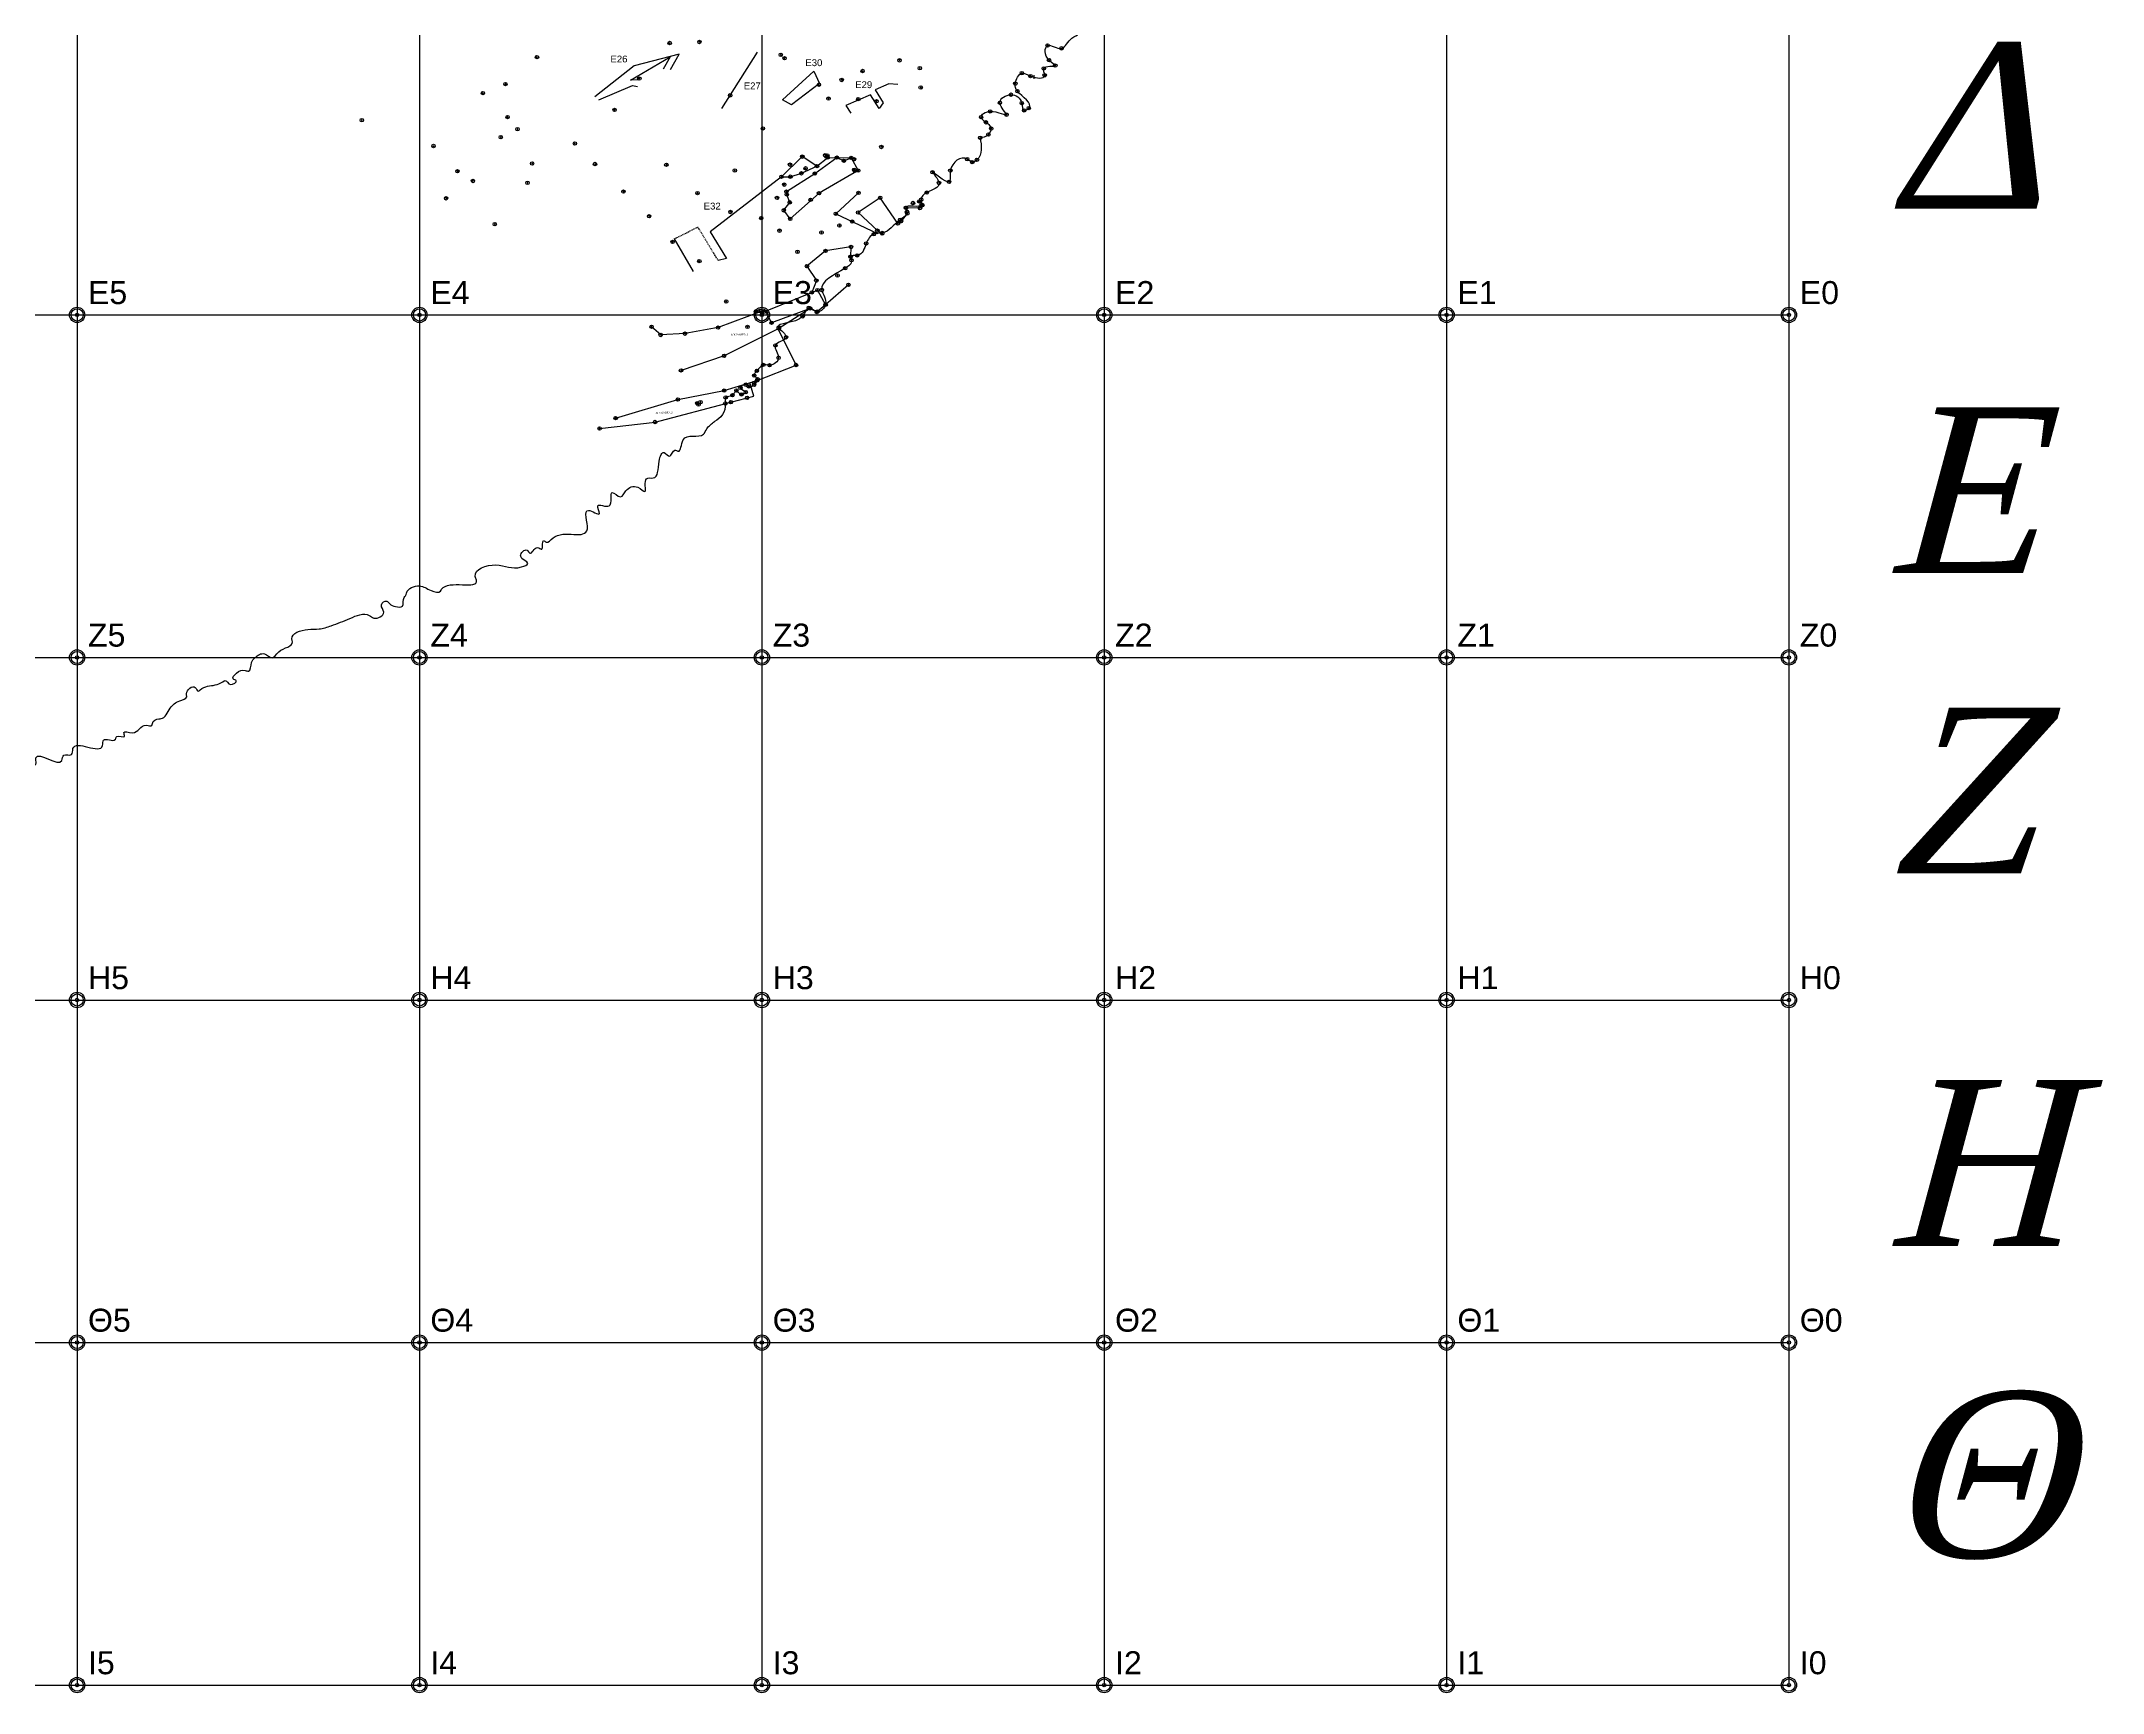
# Model space of a CAD drawing. Header units: millimetres. Extents: x 979 to 714242, y 976 to 4055134.
# Drawn here: x 713933.7 to 714234.8, y 4054511.7 to 4054752.8 of the extents above; entities that cross this region are included whole.
import ezdxf
from ezdxf.enums import TextEntityAlignment as Align

# ---------------------------------------------------------------- set-up
doc = ezdxf.new("R2010")
doc.units = ezdxf.units.MM
doc.header["$LTSCALE"] = 0.5
doc.header["$MEASUREMENT"] = 0
doc.header["$PDMODE"] = 32
doc.header["$PDSIZE"] = 0.5
doc.linetypes.add('DASHED2', pattern=[0.375, 0.25, -0.125])
doc.linetypes.add('KatAxonas', pattern=[130, 100, -15, 0, -15])
for name, color, linetype in [('__braxos_11', 7, 'Continuous'), ('AKTOGRAMMI', 255, 'Continuous'), ('Allo', 3, 'KatAxonas'), ('AREA_KYK', 4, 'Continuous'), ('AREA_NOTES', 4, 'Continuous'), ('AREA_SHM', 4, 'Continuous'), ('AREA_TXT', 4, 'Continuous'), ('Endeixeis', 61, 'Continuous'), ('kanabos', 7, 'Continuous'), ('onoma_kataskevon', 1, 'Continuous'), ('POINTS_KANABBOS_50_50', 7, 'Continuous'), ('TAX-DESC', 45, 'Continuous'), ('TAX-H', 192, 'Continuous'), ('TAX-KOD', 7, 'Continuous'), ('TAX-SHM', 7, 'Continuous')]:
    doc.layers.add(name, color=color, linetype=linetype)
doc.styles.add('gr-sdtopo1', font='gr-sdtopo1.shx', dxfattribs={"bigfont": 'BigFgrsdto1.shx'})
doc.styles.get("Standard").update_dxf_attribs({"font": 'arial.ttf'})
doc.styles.add('zzARIALzz', font='arial.ttf')
doc.styles.add('zzTIMES-Izz', font='times.ttf', dxfattribs={"oblique": 15})

# ---------------------------------------------------------------- blocks, each defined once
blk = doc.blocks.new('kanabos')
at = {"layer": 'kanabos'}
for p, q in [((713988.0959999999, 4054912.798), (713988.096, 4054712.797999999)), ((713988.0959999999, 4054912.798), (714188.096, 4054912.798)), ((714038.096, 4054912.798), (714038.0959999999, 4054712.797999999)), ((714088.096, 4054912.798), (714088.096, 4054712.797999999)), ((714138.096, 4054912.798), (714138.096, 4054712.797999999)), ((714188.096, 4054912.798), (714188.096, 4054712.797999999)), ((713988.0959999999, 4054862.798), (714188.096, 4054862.798)), ((713988.0959999999, 4054812.798), (714188.096, 4054812.798)), ((713988.0959999999, 4054762.798), (714188.096, 4054762.798)), ((713988.0959999999, 4054712.798), (714188.096, 4054712.798))]:
    blk.add_line(p, q, dxfattribs=at)
blk = doc.blocks.new('blk_SHMEIO_3-Lay')
at = {"layer": 'TAX-SHM'}
blk.add_point((0, 0), dxfattribs=at)
at = {"layer": 'TAX-DESC', "style": 'gr-sdtopo1'}
blk.add_attdef('DESC', (1.115307688236918, -0.3373385483951488), '', height=0.5, dxfattribs=at)
at = {"layer": 'TAX-H', "style": 'gr-sdtopo1'}
blk.add_attdef('H', (0, -1.7), '', height=1, dxfattribs=at)
at = {"layer": 'TAX-KOD', "style": 'gr-sdtopo1'}
blk.add_attdef('KOD', (0, 0.7000000000000002), '', height=1, dxfattribs=at)
blk = doc.blocks.new('blk_KOR-IDIOKT_4-Lay')
at = {"layer": 'AREA_KYK', "linetype": 'ByBlock', "lineweight": -2}
blk.add_circle((0, 0), 1, dxfattribs=at)
at = {"layer": 'AREA_SHM'}
blk.add_point((0, 0), dxfattribs=at)
at = {"layer": 'AREA_NOTES', "style": 'zzARIALzz'}
blk.add_attdef('KTT', (1.414213562373095, -3.414213562373095), '', height=1.5, dxfattribs=at)
at = {"layer": 'AREA_TXT', "style": 'zzARIALzz'}
blk.add_attdef('AA', (1.414213562373095, 1.414213562373095), '', height=3, dxfattribs=at)

msp = doc.modelspace()

# ---------------------------------------------------------------- linework, layer by layer
at = {"layer": '__braxos_11'}
msp.add_line((714078.7209797029, 4054747.285095999), (714078.7221612842, 4054747.825094706), dxfattribs=at)
at = {"layer": 'AKTOGRAMMI'}
msp.add_open_spline([(714070.8521632402, 4054738.694305207), (714071.291085431, 4054738.778811363), (714072.0491047313, 4054738.924753625), (714072.7438304119, 4054740.180646311), (714071.7595499823, 4054740.891029926), (714070.5201371445, 4054741.842207081), (714072.6092621934, 4054743.111073761), (714075.7942325018, 4054741.194664315), (714072.8534781247, 4054743.997969471), (714075.4793775809, 4054745.443124706), (714077.0848918947, 4054744.2985817), (714076.9958560623, 4054742.369505709), (714079.0476122154, 4054743.579042424), (714076.3036901351, 4054744.922601789), (714075.7881901471, 4054746.743504901), (714076.7780833774, 4054748.590222199), (714078.260390012, 4054747.453823428), (714080.8521872327, 4054747.147208076), (714079.5642571133, 4054749.352848767), (714082.7198307398, 4054748.958780214), (714080.2412093532, 4054750.077331443), (714080.1918964029, 4054753.099192101), (714083.1091705778, 4054750.914782881), (714083.7571663646, 4054753.349647901), (714086.0824426566, 4054753.791621471), (714083.8111262963, 4054757.465563913), (714086.695337877, 4054755.140142854), (714088.8881591642, 4054756.760940142), (714085.4872724282, 4054758.700903967), (714090.0124561461, 4054758.52957702), (714086.9823304084, 4054761.967148053), (714091.2080629657, 4054759.855494618), (714089.6120799332, 4054763.833111373), (714094.4219443543, 4054761.944266662), (714089.61648643, 4054767.111565277), (714096.4268990342, 4054764.259586615), (714093.9729356061, 4054766.913024693), (714094.902255081, 4054768.633533565), (714096.5528368406, 4054766.903426267), (714094.9590108042, 4054769.676413583), (714097.335112153, 4054771.173789911), (714100.8356343616, 4054768.4312176), (714099.037988755, 4054774.15103284), (714101.5471111337, 4054770.768966192), (714102.184325516, 4054773.893004886), (714104.4174159085, 4054773.005062583), (714104.8227023322, 4054775.44535311), (714100.3330153251, 4054773.439600063), (714103.290965661, 4054776.792133841), (714104.3568505909, 4054778.930840342), (714105.9512509397, 4054777.646400236), (714106.6297818718, 4054779.778193023), (714107.6698836618, 4054781.94163038), (714109.8593122909, 4054783.425386224), (714112.8438582378, 4054783.764556015), (714111.6833539344, 4054785.557841893), (714113.8832431909, 4054786.893292147), (714116.681967094, 4054785.142415571), (714115.1957015565, 4054787.159097207), (714117.1665407406, 4054787.3925275), (714118.6518762811, 4054787.128296704), (714119.380355659, 4054789.479287207), (714121.118169301, 4054787.176945029), (714120.7590743086, 4054790.203845704), (714123.5665023463, 4054789.006939294), (714122.2849375937, 4054791.836738586), (714123.9035243276, 4054794.076752048), (714125.9624854536, 4054790.804461312), (714127.0130153414, 4054794.09279156), (714124.7051051669, 4054795.417618946), (714127.119110728, 4054796.113317355), (714129.9829547101, 4054797.972515648), (714125.7604267129, 4054798.982712246), (714129.5181555372, 4054801.591291548), (714131.2470166342, 4054800.633674342), (714133.4570838177, 4054800.802870754), (714133.1990552009, 4054799.35292863), (714134.4175812104, 4054797.461954796), (714134.573580352, 4054801.512827018), (714134.2423286091, 4054803.307430521), (714134.6187981755, 4054803.587241449), (714134.8811816489, 4054803.788442265)], degree=3, knots=[0, 0, 0, 0, 1.304886968253565, 2.253541805329039, 3.466291573395326, 4.497508814876545, 6.05752484065567, 8.491144572792052, 10.47149933942578, 12.46316522509504, 14.45979363326992, 15.58463540007941, 16.33509392680986, 19.31445375747537, 20.45221735321882, 22.25114203189009, 23.58182907247114, 25.6662860761056, 26.68362623525371, 28.40635923829515, 29.61380447499423, 31.76706920574223, 33.83315850688249, 35.97993888659931, 37.19892288992502, 39.63737014180879, 41.83431370076043, 43.25738959526072, 45.32021871980884, 47.3886889276458, 49.36024922354101, 51.443402842682, 53.43379024239102, 55.6688293918669, 58.45821570389706, 61.73163303140407, 63.76165593774203, 64.77927521783356, 65.92006485682343, 67.56457086178715, 69.55593044784263, 72.32180029296072, 75.01680029314485, 76.70879349621032, 78.58992852571528, 80.57218229335268, 81.35786989072109, 84.04287287033759, 86.81975025319315, 89.04426570615624, 90.07029592008676, 91.05246952969229, 94.20187772814306, 97.8614471019065, 99.4913826832731, 100.3541949455357, 102.7834040762229, 104.5933634680868, 105.7631484910098, 106.7892440030155, 108.9138587917459, 110.2102649777535, 111.5967115147521, 113.1812145915403, 114.538994028811, 117.0714065522528, 118.4436349759852, 121.0087002763723, 122.9268162791692, 124.7864533404559, 125.9775608083149, 128.9236139309152, 130.9238779132507, 133.375591192042, 137.0535911920079, 137.4707937805685, 139.4630942098111, 139.7191898951681, 143.8719720951, 144.2768733180065, 145.1691376897106, 145.1691376897106, 145.1691376897106, 145.1691376897106], dxfattribs=at)
for points in [[(714070.8521970902, 4054738.700209977), (714070.3935685707, 4054735.472009723), (714069.712199951, 4054735.139916657), (714068.955236462, 4054735.57962824), (714066.5017362968, 4054733.904525574), (714066.3126905565, 4054732.250780821), (714063.8953940193, 4054733.664113568), (714064.8513266612, 4054732.097204896), (714063.0602996792, 4054730.69968876), (714062.2390539395, 4054729.657571475), (714062.3199736006, 4054728.91298165), (714059.9967650743, 4054728.481657939), (714060.1672775648, 4054727.909141135), (714059.1750669973, 4054726.733727085), (714056.555375142, 4054724.803613984), (714055.3286093432, 4054724.618026607), (714054.2031378625, 4054723.27158762), (714052.9046128606, 4054721.521635958), (714051.9511411679, 4054721.341992613), (714052.0617487966, 4054720.821064641), (714051.1371891582, 4054719.647736692), (714047.7410102962, 4054716.479461272), (714048.2824085886, 4054714.368779419), (714047.1054311157, 4054713.343718919), (714045.8377346084, 4054713.880052367), (714044.941972753, 4054712.635684376), (714041.4514341727, 4054711.00305906), (714042.5108938385, 4054709.57051614), (714040.9506872687, 4054708.390048241), (714041.4191893232, 4054706.579686448), (714040.1079129195, 4054705.494920024), (714039.1886399277, 4054705.54941008), (714038.2587580895, 4054704.686734146), (714037.8605306973, 4054703.980849634), (714038.3594096736, 4054703.464754907), (714037.849681112, 4054702.933434106), (714037.8377568936, 4054702.625531828), (714037.062671754, 4054702.407531768), (714036.6411822042, 4054702.661670627), (714035.8510211143, 4054702.187643779), (714036.6204377487, 4054701.556921937), (714036.0071847555, 4054701.229102222), (714035.2598888222, 4054701.802546891), (714034.6704205004, 4054701.108946792), (714033.6917573847, 4054700.795668153), (714033.6459603342, 4054699.906551945), (714032.07, 4054697.283), (714032.0356706637, 4054697.266727656)], [(713715.941, 4054522.72), (713716.202, 4054523.037), (713716.171, 4054523.837), (713717.533, 4054525.296), (713718.444, 4054525.841), (713720.006, 4054527.206), (713720.697, 4054528.204), (713722.157, 4054528.696), (713723.257, 4054528.927), (713723.473, 4054530.179), (713724.675, 4054530.875), (713726.092, 4054531.34), (713726.095, 4054532.017), (713727.711, 4054533.399), (713728.855, 4054533.888), (713729.523, 4054533.721), (713731.675, 4054535.048), (713732.39, 4054535.042), (713733.82, 4054535.332), (713733.672, 4054535.447), (713734.92, 4054536.01), (713734.565, 4054536.467), (713734.921, 4054537.355), (713735.838, 4054537.824), (713736.357, 4054537.755), (713736.753, 4054538.113), (713739.076, 4054539.991), (713741.176, 4054541.439), (713741.665, 4054540.692), (713742.002, 4054541.036), (713744.626, 4054543.011), (713745.32, 4054543.357), (713745.705, 4054543.243), (713745.953, 4054543.443), (713746.608, 4054544.529), (713747.873, 4054545.591), (713749.053, 4054546.241), (713749.714, 4054547.404), (713750.028, 4054547.162), (713750.561, 4054547.657), (713751.869, 4054548.378), (713751.738, 4054548.722), (713754.986, 4054550.141), (713756.314, 4054550.696), (713757.075, 4054551.301), (713757.146, 4054552.101), (713758.562, 4054552.071), (713758.806, 4054552.386), (713759.453, 4054552.547), (713759.585, 4054552.925), (713763.229, 4054554.835), (713763.556, 4054554.556), (713764.027, 4054554.848), (713763.921, 4054555.084), (713763.611, 4054555.576), (713765.532, 4054557.148), (713765.88, 4054557.053), (713766.186, 4054557.17), (713767.558, 4054557.23), (713769.272, 4054558.535), (713769.322, 4054558.232), (713770.928, 4054559.007), (713773.328, 4054560.691), (713774.766, 4054562.631), (713776.169, 4054563.058), (713779.773, 4054563.537), (713780.444, 4054564.199), (713782.172, 4054564.337), (713782.728, 4054564.376), (713782.983, 4054564.355), (713782.921, 4054564.698), (713783.562, 4054565.615), (713785.17, 4054566.173), (713786.485, 4054566.903), (713787.115, 4054566.699), (713787.442, 4054567.064), (713788.24, 4054567.452), (713788.103, 4054567.78), (713788.627, 4054569.049), (713789.954, 4054569.369), (713791.686, 4054569.734), (713792.562, 4054569.838), (713792.608, 4054571.635), (713795.501, 4054572.762), (713795.83, 4054572.552), (713796.334, 4054572.25), (713798.188, 4054572.329), (713800.069, 4054573.227), (713800.23, 4054573.515), (713801.305, 4054574.317), (713802.876, 4054575.039), (713804.611, 4054575.726), (713804.652, 4054576.171), (713804.516, 4054577.072), (713807.026, 4054578.491), (713806.717, 4054578.865), (713808.762, 4054580.168), (713809.647, 4054579.422), (713812.247, 4054581.167), (713811.827, 4054581.375), (713812.234, 4054582.847), (713813.837, 4054584.341), (713814.107, 4054584.513), (713814.919, 4054583.795), (713815.665, 4054584.796), (713816.65, 4054584.615), (713817.531, 4054585.451), (713818.173, 4054585.978), (713818.61, 4054586.581), (713818.413, 4054587.068), (713819.548, 4054587.899), (713820.039, 4054588.615), (713819.719, 4054589.197), (713821.1, 4054589.742), (713822.15, 4054589.086), (713823.03, 4054589.666), (713823.427, 4054589.896), (713824.308, 4054590), (713824.144, 4054590.954), (713824.64, 4054591.338), (713824.914, 4054591.712), (713824.656, 4054592.07), (713824.689, 4054592.65), (713825.644, 4054593.684), (713827.353, 4054593.86), (713828.893, 4054594.62), (713828.93, 4054594.854), (713829.929, 4054595.598), (713831.012, 4054595.733), (713831.098, 4054596.036), (713832.643, 4054597.126), (713833.471, 4054597.555), (713833.735, 4054597.854), (713835.066, 4054597.712), (713835.655, 4054597.958), (713836.16, 4054598.864), (713837.213, 4054599.19), (713838.849, 4054599.914), (713839.74, 4054599.477), (713840.379, 4054599.854), (713841.366, 4054601.223), (713842.437, 4054601.509), (713842.923, 4054601.819), (713843.141, 4054601.695), (713844.963, 4054602.142), (713846.279, 4054601.451), (713847.635, 4054600.749), (713847.818, 4054600.999), (713849.333, 4054603.611), (713850.714, 4054603.506), (713852.168, 4054604.351), (713853.657, 4054605.706), (713855.57, 4054607.367), (713855.285, 4054608.183), (713858.552, 4054608.352), (713859.859, 4054608.878), (713860.117, 4054609.192), (713861.298, 4054609.617), (713861.45, 4054610.28), (713861.126, 4054610.821), (713862.016, 4054611.4), (713863.055, 4054611.659), (713863.291, 4054611.639), (713865.107, 4054612.21), (713864.735, 4054613.01), (713864.748, 4054614.181), (713867.134, 4054614.011), (713867.078, 4054614.243), (713868.349, 4054614.835), (713869.296, 4054615.379), (713870.686, 4054615.445), (713871.57, 4054615.778), (713872.195, 4054616.004), (713872.483, 4054615.715), (713872.78, 4054615.928), (713872.834, 4054617.071), (713872.776, 4054617.967), (713875.166, 4054619.435), (713877.848, 4054619.925), (713879.096, 4054619.81), (713880.363, 4054620.634), (713881.647, 4054620.995), (713881.923, 4054621.557), (713884.405, 4054621.906), (713884.326, 4054622.381), (713886.184, 4054622.688), (713886.268, 4054623.408), (713887.048, 4054624.292), (713887.534, 4054625.272), (713889.878, 4054625.38), (713889.698, 4054626.073), (713892.633, 4054626.452), (713892.155, 4054627.509), (713892.933, 4054628.275), (713895.483, 4054630.281), (713899.076, 4054629.599), (713900.032, 4054631.031), (713901.006, 4054632.31), (713901.898, 4054633.063), (713904.091, 4054633.68), (713904.68, 4054634.942), (713906.631, 4054635.307), (713908.986, 4054635.843), (713909.199, 4054636.683), (713910.632, 4054636.894), (713910.833, 4054639.136), (713915.875, 4054638.672), (713917.719, 4054641.486), (713922.085, 4054641.184), (713922.448, 4054642.958), (713923.961, 4054643.072), (713924.49, 4054643.398), (713925.783, 4054643.744), (713926.259, 4054643.706), (713927.472, 4054644.691), (713928.944, 4054646.034), (713929.515, 4054647.581), (713933.007, 4054647.451), (713932.931, 4054647.775), (713932.959, 4054648.183), (713936.748, 4054647.807), (713937.034, 4054648.56), (713938.17, 4054648.651), (713938.369, 4054649.526), (713942.689, 4054649.968), (713942.834, 4054650.768), (713944.556, 4054650.901), (713944.767, 4054651.304), (713945.899, 4054651.32), (713945.812, 4054651.874), (713947.01, 4054651.843), (713949.088, 4054652.941), (713949.893, 4054652.929), (713949.961, 4054653.216), (713950.928, 4054653.897), (713951.237, 4054653.904), (713952.573, 4054655.425), (713953.951, 4054656.505), (713954.979, 4054657.082), (713954.941, 4054657.544), (713956.228, 4054658.444), (713956.663, 4054657.918), (713956.952, 4054658.118), (713959.125, 4054658.82), (713960.255, 4054659.295), (713960.594, 4054659.47), (713961.377, 4054658.889), (713962.214, 4054659.448), (713961.782, 4054659.698), (713962.235, 4054660.533), (713963.527, 4054660.941), (713963.986, 4054660.85), (713964.456, 4054662.087), (713964.954, 4054662.812), (713966.322, 4054663.369), (713967.435, 4054662.79), (713968.423, 4054663.666), (713970.412, 4054665.135), (713970.335, 4054665.535), (713972.656, 4054666.934), (713974.322, 4054666.994), (713976.078, 4054667.469), (713978.806, 4054668.54), (713981.634, 4054668.973), (713982.319, 4054668.588), (713983.757, 4054669.446), (713983.426, 4054670.507), (713984.216, 4054671.078), (713984.601, 4054670.703), (713985.492, 4054670.259), (713986.5, 4054670.334), (713986.743, 4054671.602), (713986.947, 4054671.833), (713987.071, 4054672.241), (713988.973, 4054673.275), (713990.668, 4054672.601), (713992.051, 4054672.523), (713992.213, 4054672.784), (713997.293, 4054674.121), (713997.123, 4054674.67), (714000.115, 4054676.343), (714003.874, 4054676.05), (714004.783, 4054676.567), (714003.747, 4054677.651), (714004.702, 4054678.491), (714005.09, 4054678.064), (714006.209, 4054678.871), (714006.849, 4054678.635), (714007.083, 4054679.895), (714007.475, 4054679.676), (714008.479, 4054680.28), (714013.498, 4054681.606), (714013.639, 4054684.309), (714015.247, 4054683.842), (714015.008, 4054684.989), (714016.66, 4054684.962), (714017.134, 4054686.909), (714018.329, 4054686.302), (714019.116, 4054687.151), (714020.878, 4054687.672), (714021.894, 4054687.063), (714022.147, 4054688.929), (714023.083, 4054689.041), (714023.976, 4054691.491), (714024.725, 4054692.757), (714025.52, 4054692.218), (714026.278, 4054693.112), (714026.724, 4054692.964), (714027.465, 4054694.594), (714030.456, 4054695.437), (714030.945, 4054696.217), (714032.07, 4054697.283)]]:
    msp.add_spline(points, degree=3, dxfattribs=at)
at = {"layer": 'Allo'}
for p, q in [((714047.0276223612, 4054734.563600252), (714048.5951905474, 4054735.838972348)), ((714048.2263730029, 4054736.140898861), (714048.4242984904, 4054735.931971836)), ((714048.5345059521, 4054736.104237084), (714048.2263730029, 4054736.140898861)), ((714048.4242984904, 4054735.931971836), (714048.5345059521, 4054736.104237084)), ((714048.5951905474, 4054735.838972348), (714052.0323872399, 4054735.752903205)), ((714026.181, 4054723.922), (714028.956, 4054719.158)), ((714051.992055695, 4054722.754720472), (714051.9380561206, 4054721.340657868)), ((714032.5883861114, 4054710.995117983), (714027.7569196126, 4054710.105035136)), ((714037.7867184228, 4054701.001206738), (714037.2025923015, 4054702.949917599))]:
    msp.add_line(p, q, dxfattribs=at)
at = {"layer": 'Allo', "ltscale": 0.4500557285060917}
for p, q in [((714053.0885304259, 4054730.644299622), (714049.764656174, 4054727.603307521)), ((714049.764656174, 4054727.603307521), (714055.8480953436, 4054724.725039244))]:
    msp.add_line(p, q, dxfattribs=at)
at = {"layer": 'Allo', "linetype": 'DASHED2'}
for p in [(714026.181, 4054723.922), (714032.6, 4054720.761)]:
    msp.add_line(p, (714029.625516535, 4054725.665520465), dxfattribs=at)
at = {"layer": 'Allo', "linetype": 'Continuous', "ltscale": 0.1800222914024367}
for points in [[(714025.622, 4054748.664), (714026.8898467906, 4054750.89199977), (714020.327, 4054749.198), (714014.6, 4054744.687)], [(714021.006, 4054747.133), (714019.784, 4054747.114), (714025.6, 4054750.495), (714024.574, 4054748.692)], [(714038.302, 4054751.199), (714033.086, 4054742.97)], [(714015.191, 4054744.239), (714020.075, 4054746.329), (714020.825, 4054746.2)], [(714041.8322115382, 4054733.010640699), (714031.435, 4054724.984), (714033.813, 4054721.063), (714032.6, 4054720.761)]]:
    msp.add_lwpolyline(points, dxfattribs=at)
msp.add_lwpolyline([(714046.554, 4054748.429), (714047.377, 4054746.634), (714043.283, 4054743.5), (714042.005, 4054744.212)], close=True, dxfattribs=at)
at = {"layer": 'Allo', "ltscale": 0.1800222914024367}
msp.add_lwpolyline([(714058.825, 4054746.452), (714057.504, 4054746.558), (714055.5, 4054745.677), (714056.7, 4054743.801), (714056.111, 4054742.948), (714054.832, 4054744.961), (714051.244, 4054743.426), (714051.957, 4054742.31)], dxfattribs=at)
at = {"layer": 'Allo', "ltscale": 0.4500557285060917}
for points in [[(714044.8825334008, 4054735.943331875), (714041.8322115382, 4054733.010640699), (714043.1326943464, 4054733.015976023), (714044.7519514463, 4054733.508163431), (714047.0276223612, 4054734.563600252)], [(714052.0323872399, 4054735.752903205), (714053.0394414235, 4054733.905845309), (714047.32485402, 4054730.597831432), (714043.1218025247, 4054726.848895566), (714042.1701857997, 4054728.109023578), (714043.0521605285, 4054729.271282404), (714042.6131740529, 4054730.43941462), (714042.5585372294, 4054730.836438319), (714046.7004850539, 4054733.464968748), (714049.9345966796, 4054735.805863234), (714050.9588516601, 4054735.339538524)]]:
    msp.add_lwpolyline(points, close=True, dxfattribs=at)
for points in [[(714061.968241218, 4054729.411529873), (714062.4222886907, 4054728.865183928), (714062.07097814, 4054728.408104178), (714060.024406149, 4054728.482643323), (714060.2179937558, 4054727.646451456), (714059.3126964597, 4054726.514293425), (714058.8550105942, 4054726.176282112), (714056.2647230732, 4054729.936576324), (714053.0304501913, 4054727.795053285), (714055.84350556, 4054725.141391571), (714056.5525242584, 4054724.719181334)], [(714051.992055695, 4054722.754720472), (714048.2878907877, 4054722.182455374), (714045.5664228369, 4054719.956214554), (714046.9321932807, 4054717.850066626), (714046.2710586623, 4054716.128372688)], [(714051.6169365449, 4054717.229659058), (714048.2908257665, 4054714.324471957), (714046.9980360917, 4054713.260009249), (714046.0394228282, 4054713.787825136), (714041.4493346466, 4054710.864060528), (714033.4535059142, 4054706.863892047), (714027.1731869467, 4054704.738594027)], [(714039.2595615503, 4054713.290204749), (714047.0991685251, 4054716.460378795), (714048.2908257665, 4054714.324471957)], [(714046.0394228282, 4054713.787825136), (714040.4010434235, 4054711.69713346), (714039.5350182238, 4054713.401593701)], [(714017.6192038856, 4054697.777202811), (714026.7175310585, 4054700.48930212), (714033.4723975584, 4054701.794610727), (714038.2871017084, 4054703.285809223), (714043.9728174945, 4054705.528291106), (714041.3469199629, 4054710.812824314)], [(714027.7569196126, 4054710.105035136), (714024.203023891, 4054709.908662539), (714022.873565563, 4054711.111907133)], [(714038.8514545402, 4054713.357707846), (714032.5883861114, 4054710.995117983)], [(714039.2595615503, 4054713.290204749), (714038.8514545402, 4054713.357707846)], [(714015.2706841812, 4054696.262674436), (714023.3849888216, 4054697.207380847), (714034.454434236, 4054700.107400022), (714037.7867184228, 4054701.001206738)]]:
    msp.add_lwpolyline(points, dxfattribs=at)
at = {"layer": 'POINTS_KANABBOS_50_50'}
for centre in [(713938.9738448195, 4054712.836950097), (713988.9738448192, 4054712.836950096), (714038.9738448192, 4054712.836950096), (714088.9738448196, 4054712.836950096), (714138.9738448196, 4054712.836950096), (714188.9738448194, 4054712.836950099), (713938.9738448195, 4054662.836950097), (713988.9738448195, 4054662.836950096), (714038.9738448196, 4054662.836950096), (714088.9738448196, 4054662.836950096), (714138.9738448196, 4054662.836950096), (714188.9738448196, 4054662.836950096), (713938.9738448195, 4054612.836950097), (713988.9738448195, 4054612.836950096), (714038.9738448195, 4054612.836950096), (714088.9738448196, 4054612.836950096), (714138.9738448196, 4054612.836950096), (714188.9738448196, 4054612.836950096), (713938.9738448195, 4054562.836950097), (713988.9738448195, 4054562.836950097), (714038.9738448195, 4054562.836950096), (714088.9738448196, 4054562.836950096), (714138.9738448196, 4054562.836950096), (714188.9738448196, 4054562.836950096), (713938.9738448195, 4054512.836950097), (713988.9738448196, 4054512.836950095), (714038.9738448195, 4054512.836950095), (714088.9738448196, 4054512.836950095), (714138.9738448196, 4054512.836950095), (714188.9738448196, 4054512.836950096)]:
    msp.add_circle(centre, 0.8930786220053535, dxfattribs=at)

# ---------------------------------------------------------------- block references
at = {"layer": 'AREA_SHM', "xscale": 1.119008732385416, "yscale": 1.119008732385416, "zscale": 1.119008732385416}
for p, values in [((713938.9738448192, 4054712.836950096), {'AA': 'Ε5'}), ((713988.9738448192, 4054712.836950098), {'AA': 'Ε4'}), ((714038.9738448192, 4054712.836950098), {'AA': 'Ε3'}), ((714088.9738448196, 4054712.836950095), {'AA': 'Ε2'}), ((714138.9738448192, 4054712.836950098), {'AA': 'Ε1'}), ((714188.9738448194, 4054712.836950095), {'AA': 'Ε0'}), ((713938.9738448195, 4054662.836950096), {'AA': 'Ζ5'}), ((713988.9738448195, 4054662.836950095), {'AA': 'Ζ4'}), ((714038.9738448196, 4054662.836950095), {'AA': 'Ζ3'}), ((714088.9738448196, 4054662.836950095), {'AA': 'Ζ2'}), ((714138.9738448196, 4054662.836950095), {'AA': 'Ζ1'}), ((714188.9738448196, 4054662.836950095), {'AA': 'Ζ0'}), ((713938.9738448195, 4054612.836950096), {'AA': 'Η5'}), ((713988.9738448195, 4054612.836950095), {'AA': 'Η4'}), ((714038.9738448195, 4054612.836950095), {'AA': 'Η3'}), ((714088.9738448196, 4054612.836950095), {'AA': 'Η2'}), ((714138.9738448196, 4054612.836950095), {'AA': 'Η1'}), ((714188.9738448196, 4054612.836950095), {'AA': 'Η0'}), ((713938.9738448195, 4054562.836950096), {'AA': 'Θ5'}), ((713988.9738448196, 4054562.836950096), {'AA': 'Θ4'}), ((714038.9738448195, 4054562.836950095), {'AA': 'Θ3'}), ((714088.9738448196, 4054562.836950095), {'AA': 'Θ2'}), ((714138.9738448196, 4054562.836950095), {'AA': 'Θ1'}), ((714188.9738448196, 4054562.836950095), {'AA': 'Θ0'}), ((713938.9738448195, 4054512.836950096), {'AA': 'Ι5'}), ((713988.9738448196, 4054512.836950094), {'AA': 'Ι4'}), ((714038.9738448195, 4054512.836950094), {'AA': 'Ι3'}), ((714088.9738448196, 4054512.836950094), {'AA': 'Ι2'}), ((714138.9738448196, 4054512.836950094), {'AA': 'Ι1'}), ((714188.9738448196, 4054512.836950095), {'AA': 'Ι0'})]:
    msp.add_blockref('blk_KOR-IDIOKT_4-Lay', p, dxfattribs=at).add_auto_attribs(values)
at = {"layer": 'kanabos'}
for p in [(-199.122155180783, 0.03895009867846966), (0.8778448193334043, 0.03895009867846966), (-199.1221551805502, -199.9610499027185), (0.877844819566235, -199.9610499041155)]:
    msp.add_blockref('kanabos', p, dxfattribs=at)
at = {"layer": 'TAX-SHM', "xscale": 0.062475, "yscale": 0.062475, "zscale": 0.062475, "rotation": 284.5704941548227}
for p, values in [((714029.8598408741, 4054752.680339799), {'KOD': '4238', 'H': '3.815'}), ((714006.1341867736, 4054750.472651978), {'KOD': '4451', 'H': '8.999'}), ((714025.5058876635, 4054752.525016137), {'KOD': '4440', 'H': '4.761'}), ((714041.737417106, 4054750.797850261), {'KOD': '3666', 'H': '0.463'}), ((714042.2989155916, 4054750.303198414), {'KOD': '4243', 'H': '0.416'}), ((714059.0825255425, 4054750.001773437), {'KOD': '4252', 'H': '-3.498'}), ((714080.7071888382, 4054752.163432609), {'KOD': '1398', 'H': '-8.712'}), ((714080.9122472634, 4054750.019053668), {'KOD': '1399', 'H': '-8.680'}), ((714082.7307432303, 4054751.748144012), {'KOD': '1397', 'H': '-8.663'}), ((714021.0795241403, 4054747.33763954), {'KOD': '4441', 'H': '5.214'}), ((714050.6352228634, 4054747.130328252), {'KOD': '4241', 'H': '-2.085'}), ((714053.6892526979, 4054748.442845595), {'KOD': '4244', 'H': '-2.354'}), ((714062.0517309634, 4054748.862085687), {'KOD': '4255', 'H': '-4.588'}), ((714075.988905652, 4054746.600540485), {'KOD': '1405', 'H': '-8.679'}), ((714076.9429293, 4054748.125592576), {'KOD': '1404', 'H': '-8.601'}), ((714078.2037807563, 4054747.699068715), {'KOD': '1403', 'H': '-8.654'}), ((714080.157674545, 4054748.823783819), {'KOD': '1401', 'H': '-8.692'}), ((714080.2844712031, 4054747.815246459), {'KOD': '1402', 'H': '-8.665'}), ((714081.8300791793, 4054749.234728752), {'KOD': '1400', 'H': '-8.697'}), ((713998.2426853995, 4054745.22046281), {'KOD': '4452', 'H': '9.606'}), ((714001.5208242391, 4054746.533372079), {'KOD': '3658', 'H': '8.860'}), ((714034.34610184, 4054744.88938687), {'KOD': '4236', 'H': '0.889'}), ((714047.3034493644, 4054746.445113434), {'KOD': '3667', 'H': '-1.360'}), ((714048.7019759049, 4054744.41567299), {'KOD': '4072', 'H': '-1.424'}), ((714053.0594761297, 4054744.34667452), {'KOD': '4239', 'H': '-3.208'}), ((714055.7273353706, 4054744.024467949), {'KOD': '4237', 'H': '-3.777'}), ((714062.1697380543, 4054746.038978476), {'KOD': '3670', 'H': '-4.963'}), ((714073.7469180995, 4054743.80563408), {'KOD': '1411', 'H': '-8.673'}), ((714075.3532315725, 4054744.983621358), {'KOD': '1410', 'H': '-8.670'}), ((714076.294298633, 4054745.505139131), {'KOD': '1406', 'H': '-8.672'}), ((714076.9290767442, 4054743.758662177), {'KOD': '1409', 'H': '-8.723'}), ((713980.5582204, 4054741.260197959), {'KOD': '3654', 'H': '12.490'}), ((714001.8349761469, 4054741.715453797), {'KOD': '4450', 'H': '8.689'}), ((714017.4651064724, 4054742.75910605), {'KOD': '4442', 'H': '5.359'}), ((714070.996753512, 4054741.717619535), {'KOD': '1414', 'H': '-8.613'}), ((714071.6926845722, 4054740.956207715), {'KOD': '1415', 'H': '-8.707'}), ((714072.317691524, 4054742.546589842), {'KOD': '1413', 'H': '-8.666'}), ((714074.7068273635, 4054742.072375817), {'KOD': '1412', 'H': '-8.705'}), ((714077.2887664912, 4054742.692872664), {'KOD': '1408', 'H': '-8.633'}), ((714077.9586572805, 4054743.033347819), {'KOD': '1407', 'H': '-8.688'}), ((714000.8455549893, 4054738.784274039), {'KOD': '4448', 'H': '8.312'}), ((714003.2841755492, 4054739.948193179), {'KOD': '3657', 'H': '7.823'}), ((714011.6737250905, 4054737.854422299), {'KOD': '4443', 'H': '5.558'}), ((714039.1329092528, 4054740.06029971), {'KOD': '4234', 'H': '-0.263'}), ((714070.8521970902, 4054738.700209977), {'KOD': '1418', 'H': '-8.649'}), ((714072.0658001881, 4054739.178912934), {'KOD': '1417', 'H': '-8.682'}), ((714072.4791352632, 4054740.033376576), {'KOD': '1416', 'H': '-8.686'}), ((713991.0235630753, 4054737.492810976), {'KOD': '3655', 'H': '9.750'}), ((714005.4228731892, 4054734.936030531), {'KOD': '4446', 'H': '6.717'}), ((714014.6131560495, 4054734.861646725), {'KOD': '4221', 'H': '4.484'}), ((714025.027074642, 4054734.762291034), {'KOD': '4226', 'H': '2.341'}), ((714043.0906113507, 4054734.771860422), {'KOD': '4068', 'H': '-2.323'}), ((714044.8825334008, 4054735.943331875), {'KOD': '4070', 'H': '-2.687'}), ((714047.0276223612, 4054734.563600252), {'KOD': '4062', 'H': '-3.065'}), ((714048.2263730029, 4054736.140898861), {'KOD': '4067', 'H': '-3.129'}), ((714048.4242984904, 4054735.931971836), {'KOD': '4066', 'H': '-3.188'}), ((714048.5345059521, 4054736.104237084), {'KOD': '4065', 'H': '-3.198'}), ((714048.5951905474, 4054735.838972348), {'KOD': '4063', 'H': '-3.229'}), ((714049.9345966796, 4054735.805863234), {'KOD': '4057', 'H': '-3.998'}), ((714050.9588516601, 4054735.339538524), {'KOD': '4056', 'H': '-4.371'}), ((714052.0323872399, 4054735.752903205), {'KOD': '4055', 'H': '-4.454'}), ((714052.4401766215, 4054735.563396423), {'KOD': '4064', 'H': '-4.444'}), ((714056.4305672017, 4054737.355912259), {'KOD': '4235', 'H': '-5.263'}), ((714068.955236462, 4054735.57962824), {'KOD': '4171', 'H': '-8.643'}), ((714069.712199951, 4054735.139916657), {'KOD': '4170', 'H': '-8.577'}), ((714070.3935685707, 4054735.472009723), {'KOD': '4169', 'H': '-8.221'}), ((713994.5088783391, 4054733.807077737), {'KOD': '3656', 'H': '8.585'}), ((713996.7792205065, 4054732.390676861), {'KOD': '4449', 'H': '7.781'}), ((714004.7505956148, 4054732.120349466), {'KOD': '4444', 'H': '5.884'}), ((714035.0234266096, 4054733.924126766), {'KOD': '4228', 'H': '-0.411'}), ((714041.8322115382, 4054733.010640699), {'KOD': '4069', 'H': '-2.379'}), ((714042.2500033495, 4054731.852497788), {'KOD': '4071', 'H': '-2.522'}), ((714043.1326943464, 4054733.015976023), {'KOD': '4060', 'H': '-2.512'}), ((714044.7519514463, 4054733.508163431), {'KOD': '4061', 'H': '-2.723'}), ((714045.3607974462, 4054734.230564669), {'KOD': '3668', 'H': '-2.806'}), ((714046.7004850539, 4054733.464968748), {'KOD': '4058', 'H': '-3.831'}), ((714052.4540519346, 4054734.023357633), {'KOD': '4233', 'H': '-4.599'}), ((714052.554697107, 4054733.894533919), {'KOD': '3669', 'H': '-4.687'}), ((714053.0394414235, 4054733.905845309), {'KOD': '4054', 'H': '-4.814'}), ((714063.8953940193, 4054733.664113568), {'KOD': '4174', 'H': '-8.365'}), ((714064.8513266612, 4054732.097204896), {'KOD': '4175', 'H': '-8.505'}), ((714066.3126905565, 4054732.250780821), {'KOD': '4173', 'H': '-8.477'}), ((714066.5017362968, 4054733.904525574), {'KOD': '4172', 'H': '-8.581'}), ((713992.8611752745, 4054729.862708001), {'KOD': '4447', 'H': '8.059'}), ((714018.7601110656, 4054730.840578075), {'KOD': '4220', 'H': '3.121'}), ((714029.5770041021, 4054730.625889832), {'KOD': '4222', 'H': '0.984'}), ((714041.1899377317, 4054729.916553861), {'KOD': '4230', 'H': '-3.039'}), ((714042.5585372294, 4054730.836438319), {'KOD': '4059', 'H': '-3.321'}), ((714042.6131740529, 4054730.43941462), {'KOD': '4049', 'H': '-3.331'}), ((714043.0521605285, 4054729.271282404), {'KOD': '4050', 'H': '-3.674'}), ((714046.1010391875, 4054729.653587155), {'KOD': '4232', 'H': '-4.155'}), ((714047.32485402, 4054730.597831432), {'KOD': '4053', 'H': '-4.207'}), ((714053.0885304259, 4054730.644299622), {'KOD': '4013', 'H': '-5.846'}), ((714056.2647230732, 4054729.936576324), {'KOD': '4008', 'H': '-7.609'}), ((714061.0519493967, 4054729.172324317), {'KOD': '4003', 'H': '-8.594'}), ((714061.968241218, 4054729.411529873), {'KOD': '4000', 'H': '-8.451'}), ((714062.2390539395, 4054729.657571475), {'KOD': '4177', 'H': '-8.551'}), ((714062.3199736006, 4054728.91298165), {'KOD': '4178', 'H': '-8.412'}), ((714062.4222886907, 4054728.865183928), {'KOD': '4001', 'H': '-8.548'}), ((714063.0602996792, 4054730.69968876), {'KOD': '4176', 'H': '-8.322'}), ((713999.9654244529, 4054726.08338351), {'KOD': '4445', 'H': '5.888'}), ((714022.5092794299, 4054727.23686033), {'KOD': '4219', 'H': '1.725'}), ((714034.3838441218, 4054727.862270099), {'KOD': '4223', 'H': '-1.152'}), ((714038.884335218, 4054726.972858557), {'KOD': '4224', 'H': '-2.743'}), ((714042.1701857997, 4054728.109023578), {'KOD': '4051', 'H': '-3.746'}), ((714043.1218025247, 4054726.848895566), {'KOD': '4052', 'H': '-4.003'}), ((714049.764656174, 4054727.603307521), {'KOD': '4014', 'H': '-5.701'}), ((714050.298918637, 4054725.893730491), {'KOD': '4231', 'H': '-6.532'}), ((714052.1762602492, 4054726.462301042), {'KOD': '4015', 'H': '-7.056'}), ((714053.0304501913, 4054727.795053285), {'KOD': '4009', 'H': '-7.323'}), ((714058.8550105942, 4054726.176282112), {'KOD': '4007', 'H': '-8.647'}), ((714059.1750669973, 4054726.733727085), {'KOD': '4181', 'H': '-8.201'}), ((714059.3126964597, 4054726.514293425), {'KOD': '4006', 'H': '-8.570'}), ((714059.9967650743, 4054728.481657939), {'KOD': '4179', 'H': '-8.532'}), ((714060.024406149, 4054728.482643323), {'KOD': '4004', 'H': '-8.458'}), ((714060.1672775648, 4054727.909141135), {'KOD': '4180', 'H': '-8.053'}), ((714060.2179937558, 4054727.646451456), {'KOD': '4005', 'H': '-8.328'}), ((714062.07097814, 4054728.408104178), {'KOD': '4002', 'H': '-8.783'}), ((714025.9393091886, 4054723.497493959), {'KOD': '4218', 'H': '-0.150'}), ((714041.546153863, 4054725.139533026), {'KOD': '4225', 'H': '-3.637'}), ((714047.6848601969, 4054724.868124585), {'KOD': '4229', 'H': '-5.976'}), ((714051.992055695, 4054722.754720472), {'KOD': '4026', 'H': '-8.238'}), ((714054.2031378625, 4054723.27158762), {'KOD': '4184', 'H': '-8.633'}), ((714055.3286093432, 4054724.618026607), {'KOD': '4183', 'H': '-8.446'}), ((714055.84350556, 4054725.141391571), {'KOD': '4011', 'H': '-8.534'}), ((714056.5525242584, 4054724.719181334), {'KOD': '4010', 'H': '-8.289'}), ((714056.555375142, 4054724.803613984), {'KOD': '4182', 'H': '-8.202'}), ((714029.8401292316, 4054720.693652311), {'KOD': '4217', 'H': '-2.574'}), ((714044.1857854482, 4054722.044032889), {'KOD': '4227', 'H': '-5.790'}), ((714045.5664228369, 4054719.956214554), {'KOD': '4024', 'H': '-7.073'}), ((714048.2878907877, 4054722.182455374), {'KOD': '4025', 'H': '-7.426'}), ((714051.1371891582, 4054719.647736692), {'KOD': '4188', 'H': '-8.007'}), ((714051.9380561206, 4054721.340657868), {'KOD': '4012', 'H': '-8.594'}), ((714051.9511411679, 4054721.341992613), {'KOD': '4186', 'H': '-8.580'}), ((714052.0617487966, 4054720.821064641), {'KOD': '4187', 'H': '-8.502'}), ((714052.9046128606, 4054721.521635958), {'KOD': '4185', 'H': '-8.539'}), ((714046.9321932807, 4054717.850066626), {'KOD': '4028', 'H': '-7.819'}), ((714050.0221500155, 4054718.58711437), {'KOD': '4027', 'H': '-8.347'}), ((714051.6169365449, 4054717.229659058), {'KOD': '4016'}), ((714033.7787451958, 4054714.798912174), {'KOD': '4216', 'H': '-4.596'}), ((714045.8377346084, 4054713.880052367), {'KOD': '4192', 'H': '-7.991'}), ((714046.0394228282, 4054713.787825136), {'KOD': '4019', 'H': '-8.516'}), ((714046.2710586623, 4054716.128372688), {'KOD': '4029', 'H': '-8.504'}), ((714047.0991685251, 4054716.460378795), {'KOD': '4023', 'H': '-8.699'}), ((714047.7410102962, 4054716.479461272), {'KOD': '4189', 'H': '-8.744'}), ((714048.2824085886, 4054714.368779419), {'KOD': '4190', 'H': '-8.696'}), ((714048.2908257665, 4054714.324471957), {'KOD': '4017', 'H': '-8.735'}), ((714022.873565563, 4054711.111907133), {'KOD': '4034', 'H': '-3.410'}), ((714032.5883861114, 4054710.995117983), {'KOD': '4031', 'H': '-5.411'}), ((714036.8815752445, 4054711.086085395), {'KOD': '4215', 'H': '-6.995'}), ((714038.126497319, 4054713.356283851), {'KOD': '4214', 'H': '-6.408'}), ((714038.8514545402, 4054713.357707846), {'KOD': '4030', 'H': '-6.649'}), ((714039.2595615503, 4054713.290204749), {'KOD': '4022', 'H': '-6.708'}), ((714040.4010434235, 4054711.69713346), {'KOD': '4021', 'H': '-7.478'}), ((714041.4493346466, 4054710.864060528), {'KOD': '4020', 'H': '-8.535'}), ((714041.4514341727, 4054711.00305906), {'KOD': '4194', 'H': '-8.119'}), ((714044.941972753, 4054712.635684376), {'KOD': '4193', 'H': '-8.506'}), ((714046.9980360917, 4054713.260009249), {'KOD': '4018', 'H': '-8.344'}), ((714047.1054311157, 4054713.343718919), {'KOD': '4191', 'H': '-8.246'}), ((714024.203023891, 4054709.908662539), {'KOD': '4033', 'H': '-3.794'}), ((714027.7569196126, 4054710.105035136), {'KOD': '4032', 'H': '-5.219'}), ((714040.9506872687, 4054708.390048241), {'KOD': '4196', 'H': '-8.634'}), ((714042.5108938385, 4054709.57051614), {'KOD': '4195', 'H': '-8.626'}), ((714027.1731869467, 4054704.738594027), {'KOD': '4035', 'H': '-5.097'}), ((714033.4535059142, 4054706.863892047), {'KOD': '4036', 'H': '-6.416'}), ((714038.2587580895, 4054704.686734146), {'KOD': '4200', 'H': '-8.415'}), ((714039.1886399277, 4054705.54941008), {'KOD': '4199', 'H': '-8.345'}), ((714040.1079129195, 4054705.494920024), {'KOD': '4198', 'H': '-8.212'}), ((714041.4191893232, 4054706.579686448), {'KOD': '4197', 'H': '-8.395'}), ((714043.9728174945, 4054705.528291106), {'KOD': '4042', 'H': '-8.577'}), ((714033.4723975584, 4054701.794610727), {'KOD': '4044', 'H': '-8.400'}), ((714035.2598888222, 4054701.802546891), {'KOD': '4210', 'H': '-8.630'}), ((714035.8510211143, 4054702.187643779), {'KOD': '4207', 'H': '-8.617'}), ((714036.6204377487, 4054701.556921937), {'KOD': '4208', 'H': '-8.567'}), ((714036.6411822042, 4054702.661670627), {'KOD': '4206', 'H': '-8.660'}), ((714037.062671754, 4054702.407531768), {'KOD': '4205', 'H': '-8.641'}), ((714037.8377568936, 4054702.625531828), {'KOD': '4204', 'H': '-8.566'}), ((714037.849681112, 4054702.933434106), {'KOD': '4203', 'H': '-8.632'}), ((714037.8605306973, 4054703.980849634), {'KOD': '4201', 'H': '-8.451'}), ((714038.2871017084, 4054703.285809223), {'KOD': '4043', 'H': '-8.579'}), ((714038.3594096736, 4054703.464754907), {'KOD': '4202', 'H': '-7.960'}), ((714026.7175310585, 4054700.48930212), {'KOD': '4045', 'H': '-6.766'}), ((714029.5446022316, 4054699.948105685), {'KOD': '4047', 'H': '-7.517'}), ((714029.7169970023, 4054699.745974434), {'KOD': '4048', 'H': '-7.447'}), ((714030.0190388495, 4054700.102423199), {'KOD': '4046', 'H': '-7.657'}), ((714033.6459603342, 4054699.906551945), {'KOD': '4213', 'H': '-8.235'}), ((714033.6917573847, 4054700.795668153), {'KOD': '4212', 'H': '-8.520'}), ((714034.454434236, 4054700.107400022), {'KOD': '4040', 'H': '-8.741'}), ((714034.6704205004, 4054701.108946792), {'KOD': '4211', 'H': '-8.455'}), ((714036.0071847555, 4054701.229102222), {'KOD': '4209', 'H': '-8.282'}), ((714036.8208595738, 4054700.74213786), {'KOD': '4041', 'H': '-8.799'}), ((714015.2706841812, 4054696.262674436), {'KOD': '4038', 'H': '-4.609'}), ((714017.6192038856, 4054697.777202811), {'KOD': '4037', 'H': '-4.901'}), ((714023.3849888216, 4054697.207380847), {'KOD': '4039', 'H': '-6.195'})]:
    msp.add_blockref('blk_SHMEIO_3-Lay', p, dxfattribs=at).add_auto_attribs(values)

# ---------------------------------------------------------------- texts
at = {"layer": 'Endeixeis', "style": 'gr-sdtopo1'}
for s, p in [('ΑΠΟΒΑΘΡΑ 1', (714034.4651512404, 4054709.742666673)), ('ΑΠΟΒΑΘΡΑ 2', (714023.4749097164, 4054698.31676111))]:
    msp.add_text(s, height=0.276688538795204, rotation=1, dxfattribs=at).set_placement(p, align=Align.BOTTOM_LEFT)
at = {"layer": 'onoma_kataskevon', "char_height": 1, "attachment_point": 1}
for s, insert in [('E26', (714016.8646434427, 4054750.695901083)), ('E30', (714045.3286983367, 4054750.154200159)), ('E29', (714052.6045840266, 4054746.944290627)), ('E27', (714036.3342522872, 4054746.775721997)), ('E32', (714030.4801197178, 4054729.225526432))]:
    msp.add_mtext_dynamic_manual_height_columns(s, width=1.453431245987304, gutter_width=1, heights=[0], dxfattribs=dict(at, insert=insert))
at = {"layer": 'POINTS_KANABBOS_50_50', "char_height": 24.19789288309468, "attachment_point": 1, "style": 'zzTIMES-Izz'}
for s, insert in [('Δ', (714203.0006157903, 4054752.533296277)), ('E', (714203.0006157903, 4054699.364333297)), ('Z', (714203.0006157903, 4054655.501612623)), ('H', (714203.0006157903, 4054601.146653707)), ('Θ', (714203.0006157903, 4054555.677099829))]:
    msp.add_mtext_dynamic_manual_height_columns(s, width=49.64218559116125, gutter_width=2.99780929320881, heights=[0], dxfattribs=dict(at, insert=insert))

doc.saveas('drawing.dxf')
